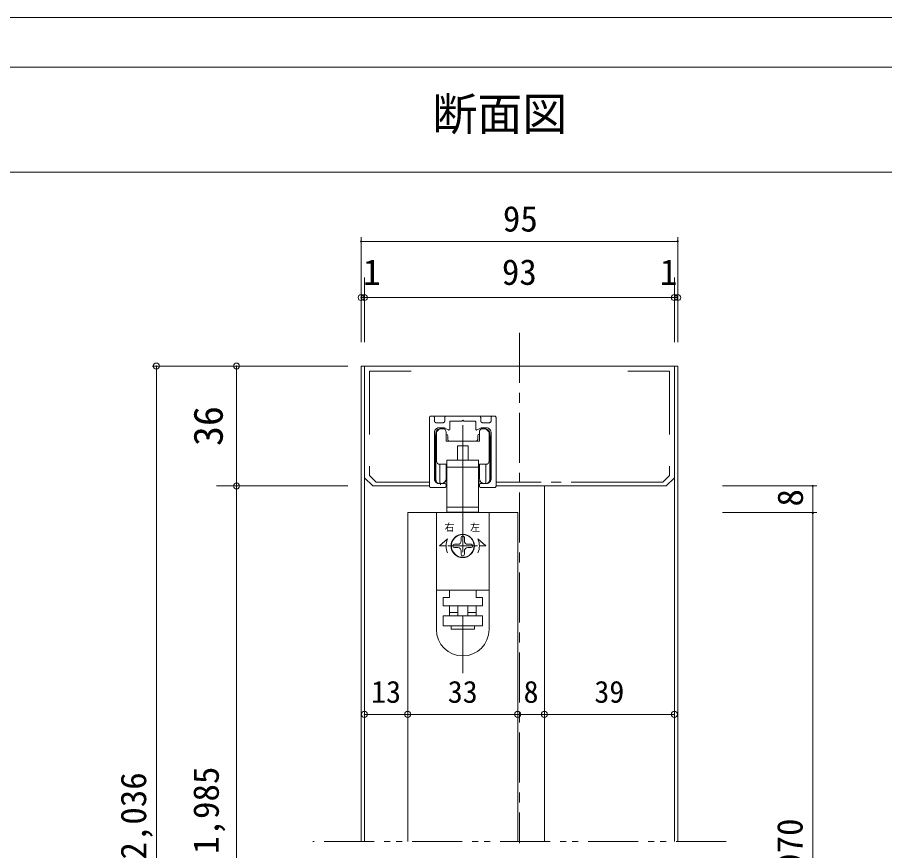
# Model space of a CAD drawing. Units: millimetres on the paper, enlarged 10 times, with parts at other scales. Extents: x -2000 to 2000, y -1385 to 1385.
# Drawn here: x -1277 to -409, y 551 to 1385 of the extents above; entities that cross this region are included whole.
import ezdxf
from ezdxf.enums import TextEntityAlignment as Align

# ---------------------------------------------------------------- set-up
doc = ezdxf.new("R2010")
doc.units = ezdxf.units.MM
doc.header["$LTSCALE"] = 10
doc.header["$PDMODE"] = 32
doc.header["$PDSIZE"] = 6
for name, pattern in [('CHAIN1', [8, 5, -1, 1, -1]), ('CHAIN2', [12, 9, -1, 1, -1]), ('DOUBLE_CHAIN1', [8.8, 5, -1, 0.6, -0.6, 0.6, -1]), ('USER1', [19.05, 12.7, -6.35]), ('USER2', [9.525, 6.35, -3.175]), ('USER3', [31.75, 15.875, -3.175, 3.175, -3.175, 3.175, -3.175]), ('USER4', [50.8, 31.75, -6.35, 6.35, -6.35])]:
    doc.linetypes.add(name, pattern=pattern)
for name, color, linetype, lineweight in [('1-1_0', 7, 'Continuous', 18), ('2-0_18', 7, 'Continuous', 20), ('3-0', 7, 'Continuous', 20)]:
    doc.layers.add(name, color=color, linetype=linetype, lineweight=lineweight)
doc.styles.add('ＭＳ ゴシック', font='')
doc.styles.get('ＭＳ ゴシック').set_extended_font_data('MS Gothic')

msp = doc.modelspace()

# ---------------------------------------------------------------- linework, layer by layer
at = {"layer": '1-1_0'}
for p, q in [((-1950, 1335), (380, 1335)), ((-1950, 1230), (380, 1230))]:
    msp.add_line(p, q, dxfattribs=at)
at = {"layer": '1-1_0', "lineweight": 20}
for p, q in [((-1950, 1335), (380, 1335)), ((-1950, 1230), (380, 1230))]:
    msp.add_line(p, q, dxfattribs=at)
at = {"layer": '1-1_0'}
msp.add_lwpolyline([(2000, -1385), (2000, 1385), (-2000, 1385), (-2000, -1385)], dxfattribs=at)
at = {"layer": '2-0_18', "color": 4, "lineweight": 9}
for p, q in [((-932.92, 1121.8), (-932.92, 1165.1)), ((-932.92, 1121.8), (-932.92, 1165.1)), ((-616.26, 1121.8), (-616.26, 1165.1)), ((-616.26, 1121.8), (-616.26, 1165.1)), ((-932.92, 1160.93), (-616.26, 1160.93)), ((-932.92, 1124.71), (-932.92, 1060.23)), ((-929.59, 1124.71), (-929.59, 1060.23)), ((-619.59, 1124.71), (-619.59, 1060.23)), ((-616.26, 1124.71), (-616.26, 1060.23)), ((-932.92, 1104.71), (-929.59, 1104.71)), ((-929.59, 1104.71), (-619.59, 1104.71)), ((-619.59, 1104.71), (-616.26, 1104.71)), ((-946.26, 1036.22), (-1141.84, 1036.22)), ((-1137.67, 1036.22), (-1137.67, 52.4)), ((-1077.51, 1036.22), (-946.26, 1036.22)), ((-1057.51, 1036.22), (-1057.51, 916.22)), ((-1077.51, 916.22), (-946.26, 916.22)), ((-1057.51, 916.22), (-1057.51, 102.4)), ((-571.26, 916.22), (-476.95, 916.22)), ((-571.26, 916.22), (-476.95, 916.22)), ((-481.12, 119.07), (-481.12, 916.74)), ((-481.12, 916.22), (-481.12, 892.89)), ((-571.26, 889.55), (-476.95, 889.55)), ((-929.59, 687.77), (-886.26, 687.77)), ((-886.26, 687.77), (-776.26, 687.77)), ((-776.26, 687.77), (-749.59, 687.77)), ((-749.59, 687.77), (-619.59, 687.77))]:
    msp.add_line(p, q, dxfattribs=at)
at = {"layer": '2-0_18', "color": 4, "linetype": 'CHAIN1', "lineweight": 9}
msp.add_line((-774.59, 1069.55), (-774.59, 558.85), dxfattribs=at)
at = {"layer": '2-0_18'}
for p, q in [((-932.92, 1036.22), (-922.92, 1036.22)), ((-932.92, 1036.22), (-932.92, 560.74)), ((-929.59, 1036.22), (-929.59, 560.74)), ((-626.26, 1036.22), (-922.92, 1036.22)), ((-619.59, 1036.22), (-619.59, 560.74)), ((-619.59, 924.55), (-619.59, 1036.22)), ((-864.59, 916.22), (-864.59, 984.56)), ((-862.92, 986.22), (-801.26, 986.22)), ((-797.92, 984.56), (-797.92, 916.22)), ((-854.75, 973.07), (-857.1, 970.71)), ((-853.57, 973.55), (-851.26, 973.55)), ((-811.26, 973.55), (-808.95, 973.55)), ((-807.77, 973.07), (-805.41, 970.71)), ((-858.59, 966.55), (-858.59, 921.89)), ((-857.59, 969.53), (-857.59, 941.22)), ((-847.92, 961.22), (-847.92, 970.22)), ((-846.26, 966.55), (-846.26, 962.89)), ((-816.26, 966.55), (-816.26, 962.89)), ((-814.59, 970.22), (-814.59, 961.22)), ((-804.92, 969.53), (-804.92, 941.22)), ((-803.92, 966.55), (-803.92, 921.89)), ((-814.59, 961.22), (-847.92, 961.22)), ((-836.59, 956.55), (-836.59, 941.9)), ((-825.92, 956.55), (-836.59, 956.55)), ((-825.92, 941.9), (-825.92, 956.55)), ((-847.92, 937.89), (-854.26, 937.89)), ((-815.4, 935.22), (-815.4, 941.9)), ((-814.59, 937.89), (-808.26, 937.89)), ((-847.11, 935.22), (-815.4, 935.22)), ((-847.11, 935.22), (-847.11, 894.89)), ((-815.4, 894.89), (-815.4, 935.22)), ((-849.2, 920.22), (-847.11, 920.22)), ((-815.4, 920.22), (-813.31, 920.22)), ((-627.92, 916.22), (-619.59, 924.55)), ((-929.59, 911.22), (-929.59, 691.05)), ((-921.26, 916.22), (-904.59, 916.22)), ((-864.59, 916.22), (-904.59, 916.22)), ((-634.59, 916.22), (-797.92, 916.22)), ((-749.59, 916.22), (-749.59, 560.74)), ((-637.92, 916.22), (-634.59, 916.22)), ((-634.59, 916.22), (-627.92, 916.22)), ((-619.59, 911.22), (-619.59, 691.05)), ((-815.4, 889.89), (-815.4, 894.89)), ((-886.26, 889.55), (-886.26, 560.74)), ((-776.26, 889.55), (-886.26, 889.55)), ((-847.11, 889.89), (-815.4, 889.89)), ((-844.56, 889.89), (-844.56, 889.55)), ((-817.9, 889.55), (-817.9, 889.89)), ((-776.26, 889.55), (-776.26, 560.74)), ((-886.26, 815.46), (-886.26, 691.05)), ((-857.59, 772.55), (-857.59, 811.89)), ((-804.92, 772.55), (-804.92, 811.89)), ((-886.26, 776.78), (-886.26, 691.05)), ((-776.26, 776.78), (-776.26, 691.05)), ((-776.26, 776.78), (-776.26, 691.05))]:
    msp.add_line(p, q, dxfattribs=at)
at = {"layer": '2-0_18', "linetype": 'USER2'}
for p, q in [((-924.59, 1031.22), (-924.59, 926.63)), ((-924.59, 1031.22), (-882.93, 1031.22)), ((-624.59, 1031.22), (-666.25, 1031.22)), ((-624.59, 1031.22), (-624.59, 926.63)), ((-924.59, 926.63), (-917.92, 919.96)), ((-631.26, 919.96), (-632.92, 919.96)), ((-632.29, 921.22), (-632.37, 921.22)), ((-624.59, 926.63), (-631.26, 919.96))]:
    msp.add_line(p, q, dxfattribs=at)
at = {"layer": '2-0_18', "color": 6, "linetype": 'USER3', "lineweight": 18}
for p, q in [((-862.92, 986.22), (-861.26, 986.22)), ((-859.59, 984.56), (-859.59, 981.22)), ((-849.26, 981.22), (-849.26, 984.56)), ((-813.26, 984.56), (-813.26, 981.22)), ((-802.92, 981.22), (-802.92, 984.56)), ((-801.26, 986.22), (-799.59, 986.22)), ((-857.92, 979.56), (-850.92, 979.56)), ((-844.26, 973.21), (-844.26, 980.22)), ((-818.26, 980.22), (-818.26, 973.21)), ((-811.59, 979.56), (-804.59, 979.56)), ((-859.59, 969.56), (-859.59, 923.56)), ((-802.92, 923.56), (-802.92, 969.56)), ((-849.59, 914.56), (-862.92, 914.56)), ((-854.59, 918.56), (-848.92, 918.56)), ((-847.92, 917.56), (-847.92, 916.22)), ((-814.59, 916.22), (-814.59, 917.56)), ((-813.59, 918.56), (-807.92, 918.56)), ((-799.59, 914.56), (-812.92, 914.56))]:
    msp.add_line(p, q, dxfattribs=at)
at = {"layer": '2-0_18', "color": 3, "linetype": 'USER4', "lineweight": 18}
msp.add_line((-831.26, 976.96), (-831.26, 900.29), dxfattribs=at)
at = {"layer": '2-0_18', "color": 2, "linetype": 'USER1', "lineweight": 18}
msp.add_line((-831.26, 976.96), (-831.26, 728.85), dxfattribs=at)
at = {"layer": '2-0_18', "lineweight": 18}
for p, q in [((-858.26, 922.56), (-858.26, 969.22)), ((-804.26, 922.56), (-804.26, 969.22)), ((-854.27, 918.56), (-854.25, 937.89)), ((-847.92, 923.56), (-847.92, 937.89)), ((-814.59, 923.56), (-814.59, 937.89)), ((-808.24, 918.56), (-808.26, 937.89)), ((-847.92, 934.22), (-847.11, 934.22)), ((-814.59, 934.22), (-815.4, 934.22)), ((-854.26, 918.56), (-852.92, 918.56)), ((-808.26, 918.56), (-809.59, 918.56)), ((-857.59, 889.55), (-857.59, 811.89)), ((-804.92, 889.55), (-857.59, 889.55)), ((-804.92, 889.55), (-804.92, 811.89)), ((-854.35, 856.22), (-846.38, 863.22)), ((-832.92, 864.55), (-832.92, 861.22)), ((-829.59, 861.22), (-829.59, 864.55)), ((-808.16, 856.22), (-816.13, 863.22)), ((-854.35, 856.22), (-847.92, 856.22)), ((-846.14, 856.22), (-816.37, 856.22)), ((-836.26, 857.89), (-839.59, 857.89)), ((-839.59, 854.55), (-836.26, 854.55)), ((-832.92, 851.22), (-832.92, 847.89)), ((-829.59, 847.89), (-829.59, 851.22)), ((-822.92, 857.89), (-826.26, 857.89)), ((-826.26, 854.55), (-822.92, 854.55)), ((-808.16, 856.22), (-814.59, 856.22)), ((-804.92, 811.89), (-857.59, 811.89)), ((-844.59, 804.55), (-844.59, 811.89)), ((-817.92, 811.89), (-817.92, 804.55)), ((-844.59, 804.55), (-850.92, 804.55)), ((-850.92, 804.55), (-850.92, 802.89)), ((-811.59, 804.55), (-817.92, 804.55)), ((-811.59, 802.89), (-811.59, 804.55)), ((-811.59, 802.89), (-811.59, 796.22)), ((-844.59, 789.55), (-844.59, 796.22)), ((-844.59, 789.55), (-836.26, 789.55)), ((-844.59, 786.22), (-844.59, 789.55)), ((-836.26, 796.22), (-836.26, 786.22)), ((-826.26, 796.22), (-826.26, 786.22)), ((-817.92, 796.22), (-817.92, 789.55)), ((-850.92, 776.22), (-850.92, 786.22)), ((-850.92, 786.22), (-811.59, 786.22)), ((-842.92, 776.22), (-842.92, 772.89))]:
    msp.add_line(p, q, dxfattribs=at)
at = {"layer": '2-0_18', "color": 2, "lineweight": 18}
msp.add_line((-853.6, 919.35), (-853.6, 917.42), dxfattribs=at)
at = {"layer": '2-0_18', "linetype": 'DOUBLE_CHAIN1'}
msp.add_line((-567.92, 560.74), (-981.26, 560.74), dxfattribs=at)
at = {"layer": '2-0_18'}
for points in [[(-929.59, 1036.22), (-929.59, 924.55), (-921.26, 916.22)], [(-626.26, 1036.22), (-616.26, 1036.22), (-616.26, 560.74)], [(-847.11, 935.22), (-847.11, 941.9), (-815.4, 941.9)], [(-847.11, 889.89), (-847.11, 894.89), (-815.4, 894.89)]]:
    msp.add_lwpolyline(points, dxfattribs=at)
at = {"layer": '2-0_18', "color": 6, "linetype": 'USER3', "lineweight": 18}
for points in [[(-847.59, 986.22), (-831.26, 986.22), (-814.92, 986.22)], [(-843.26, 981.22), (-832.26, 981.22), (-831.26, 982.22), (-830.26, 981.22), (-819.26, 981.22)], [(-845.76, 972.34), (-849.59, 974.56), (-854.59, 974.56)], [(-807.92, 974.56), (-812.92, 974.56), (-816.76, 972.34)]]:
    msp.add_lwpolyline(points, dxfattribs=at)
at = {"layer": '2-0_18', "lineweight": 18}
for points in [[(-811.59, 796.22), (-850.92, 796.22), (-850.92, 802.89)], [(-826.26, 789.55), (-817.92, 789.55), (-817.92, 786.22)], [(-811.59, 786.22), (-811.59, 776.22), (-850.92, 776.22)], [(-819.59, 776.22), (-819.59, 772.89), (-842.92, 772.89)]]:
    msp.add_lwpolyline(points, dxfattribs=at)
for radius in [11.67, 11.33]:
    msp.add_circle((-831.26, 856.22), radius, dxfattribs=at)
at = {"layer": '2-0_18', "color": 4, "lineweight": 9}
for centre, start, end in [((-932.92, 1160.93), 0, 180), ((-932.92, 1160.93), 0, 180), ((-932.92, 1160.93), 180, 0), ((-932.92, 1160.93), 180, 0), ((-616.26, 1160.93), 0, 180), ((-616.26, 1160.93), 0, 180), ((-616.26, 1160.93), 180, 0), ((-616.26, 1160.93), 180, 0), ((-481.12, 916.22), 90, 270), ((-481.12, 916.22), 90, 270), ((-481.12, 916.22), 270, 90), ((-481.12, 916.22), 270, 90), ((-481.12, 889.03), 90, 270), ((-481.12, 889.03), 90, 270), ((-481.12, 889.03), 270, 90), ((-481.12, 889.03), 270, 90)]:
    msp.add_arc(centre, 0.521, start, end, dxfattribs=at)
at = {"layer": '2-0_18', "color": 6, "linetype": 'USER3', "lineweight": 18}
for centre, radius, start, end in [((-862.92, 984.56), 1.67, 90, 180), ((-861.26, 984.56), 1.67, 360, 90), ((-857.92, 981.22), 1.67, 180, 270), ((-850.92, 981.22), 1.67, 270, 0), ((-847.59, 984.56), 1.67, 90, 180), ((-843.26, 980.22), 1, 90, 180), ((-819.26, 980.22), 1, 0, 90), ((-814.92, 984.56), 1.67, 360, 90), ((-811.59, 981.22), 1.67, 180, 270), ((-804.59, 981.22), 1.67, 270, 0), ((-801.26, 984.56), 1.67, 90, 180), ((-799.59, 984.56), 1.67, 360, 90), ((-854.59, 969.56), 5, 90, 180), ((-845.26, 973.21), 1, 240, 0), ((-817.26, 973.21), 1, 180, 300), ((-807.92, 969.56), 5, 0, 90), ((-854.59, 923.56), 5, 180, 270), ((-807.92, 923.56), 5, 270, 0), ((-862.92, 916.22), 1.67, 180, 270), ((-849.59, 916.22), 1.67, 270, 0), ((-848.92, 917.56), 1, 360, 90), ((-813.59, 917.56), 1, 90, 180), ((-812.92, 916.22), 1.67, 180, 270), ((-799.59, 916.22), 1.67, 270, 0)]:
    msp.add_arc(centre, radius, start, end, dxfattribs=at)
at = {"layer": '2-0_18', "lineweight": 18}
for centre, radius, start, end in [((-854.26, 969.22), 4, 94.64843, 180), ((-808.26, 969.22), 4, 0, 85.35157), ((-854.26, 922.56), 4, 180, 270), ((-852.92, 923.56), 5, 270, 0), ((-809.59, 923.56), 5, 180, 270), ((-808.26, 922.56), 4, 270, 0), ((-831.26, 856.22), 16.67, 155.16542, 204.83459), ((-836.26, 861.22), 3.33, 270, 0), ((-831.26, 864.55), 1.67, 90, 180), ((-831.26, 864.55), 1.67, 0, 90), ((-826.26, 861.22), 3.33, 180, 270), ((-831.26, 856.22), 16.67, 335.16541, 24.83458), ((-839.59, 856.22), 1.67, 90, 180), ((-839.59, 856.22), 1.67, 180, 270), ((-836.26, 851.22), 3.33, 0, 90), ((-826.26, 851.22), 3.33, 90, 180), ((-822.92, 856.22), 1.67, 0, 90), ((-822.92, 856.22), 1.67, 270, 0), ((-831.26, 847.89), 1.67, 180, 270), ((-831.26, 847.89), 1.67, 270, 0)]:
    msp.add_arc(centre, radius, start, end, dxfattribs=at)
at = {"layer": '2-0_18'}
for centre, radius, start, end in [((-853.57, 971.89), 1.67, 90, 135), ((-851.26, 970.22), 3.33, 360, 90), ((-811.26, 970.22), 3.33, 90, 180), ((-808.95, 971.89), 1.67, 45, 90), ((-856.92, 966.55), 1.67, 143.10953, 180), ((-855.92, 969.53), 1.67, 135, 180), ((-847.92, 966.55), 1.67, 360, 90), ((-814.59, 966.55), 1.67, 90, 180), ((-806.59, 969.53), 1.67, 0, 45), ((-805.59, 966.55), 1.67, 0, 36.78801), ((-844.59, 962.89), 1.67, 180, 270), ((-817.92, 962.89), 1.67, 270, 0), ((-854.26, 941.22), 3.33, 180, 270), ((-847.92, 934.55), 3.33, 75.95044, 90), ((-814.59, 934.55), 3.33, 90, 104.0179), ((-808.26, 941.22), 3.33, 270, 360), ((-856.92, 921.89), 1.67, 180, 245.90184), ((-805.59, 921.89), 1.67, 294.19339, 360), ((-831.26, 772.55), 26.33, 180, 0)]:
    msp.add_arc(centre, radius, start, end, dxfattribs=at)
at = {"layer": '2-0_18', "color": 4}
for p in [(-932.92, 1104.71), (-929.59, 1104.71), (-619.59, 1104.71), (-616.26, 1104.71), (-1137.67, 1036.22), (-1057.51, 1036.22), (-1057.51, 916.22), (-929.59, 687.77), (-886.26, 687.77), (-776.26, 687.77), (-749.59, 687.77), (-619.59, 687.77)]:
    msp.add_point(p, dxfattribs=at)
at = {"layer": '3-0', "linetype": 'CHAIN2'}
for p, q in [((-864.59, 919.96), (-917.92, 919.96)), ((-632.92, 919.96), (-797.92, 919.96))]:
    msp.add_line(p, q, dxfattribs=at)

# ---------------------------------------------------------------- texts
at = {"layer": '1-1_0', "style": 'ＭＳ ゴシック'}
msp.add_text('断面図', height=32.99, dxfattribs=at).set_placement((-861.74, 1261.98), align=Align.BOTTOM_LEFT)
at = {"layer": '2-0_18', "style": 'ＭＳ ゴシック'}
for s, height, p in [('95', 25.66, (-791.11, 1163.02)), ('1', 25.66, (-930.9, 1109.71)), ('93', 25.66, (-792.09, 1109.71)), ('1', 25.66, (-634.08, 1109.71)), ('右', 7.33, (-849.49, 869.09)), ('左', 7.33, (-823.9, 868.89)), ('13', 21.99, (-922.92, 692.77)), ('33', 21.99, (-846.26, 692.77)), ('8', 21.99, (-770.42, 692.77)), ('39', 21.99, (-699.59, 692.77))]:
    msp.add_text(s, height=height, dxfattribs=at).set_placement(p, align=Align.BOTTOM_LEFT)
for s, height, p in [('36', 29.33, (-1062.51, 956.22)), ('8', 25.66, (-483.2, 895.67)), ('枠内IH:1,985', 25.66, (-1067.56, 425.86)), ('枠外H:2,036', 25.66, (-1140.17, 437.64)), ('DH:1,970', 25.66, (-483.62, 443.98))]:
    msp.add_text(s, height=height, rotation=90, dxfattribs=at).set_placement(p, align=Align.BOTTOM_LEFT)

doc.saveas('drawing.dxf')
